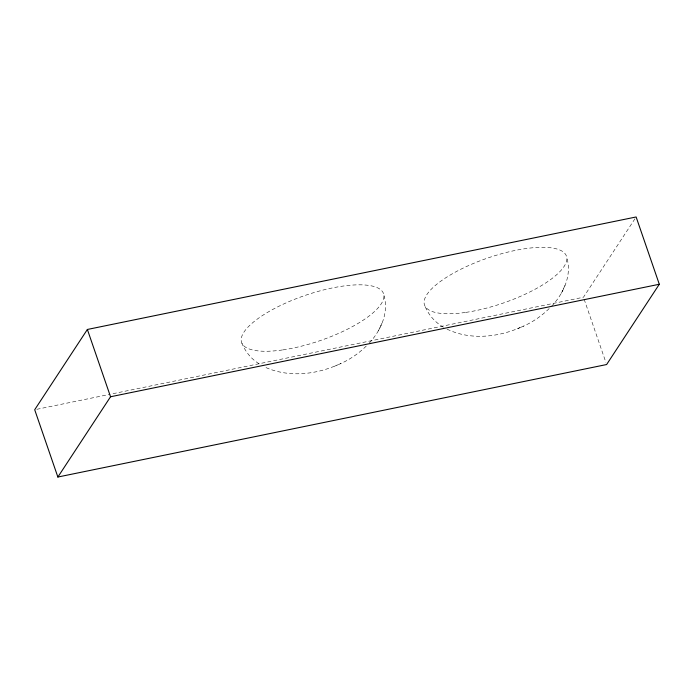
<?xml version="1.0" encoding="UTF-8"?>
<svg xmlns="http://www.w3.org/2000/svg" width="694" height="694" viewBox="0 0 694 694"><rect width="100%" height="100%" fill="white"/><g stroke="black" fill="none" stroke-linecap="round" stroke-linejoin="round"><path stroke-width="0.52" stroke-dasharray="3.47 2.6" d="M369.295 343.053C381.023 330.439 389.117 312.283 383.851 295.037M551.539 306.358C563.554 293.579 572.16 275.171 566.772 257.543M378.412 330.821L380.468 326.432M380.572 326.154L382.75 321.496M561.333 293.319L563.381 288.93M563.493 288.652L565.671 284.002M634.949 218.775L583.454 297.24L111.118 394.071M366.259 346.063C357.931 354.27 348.041 360.759 337.18 365.096M549.18 308.561C540.843 316.768 530.962 323.257 520.101 327.594M266.01 367.612C288.539 377.397 314.833 374.786 336.972 365.165M447.04 329.147C469.829 340.155 497.156 337.51 519.893 327.672M334.647 366.198L340.745 363.526M517.559 328.696L523.666 326.033M36.825 409.304L110.06 394.287M443.457 327.212C435.051 322.363 428.441 314.833 424.849 305.802M259.044 363.734C251.228 359.041 245.39 351.685 241.928 343.304M584.157 299.279L605.923 362.494M465.908 312.378A75.047 23.813 -19 0 0 566.521 256.39A75.047 23.813 -19 0 0 453.98 272.863A75.047 23.813 -19 0 0 465.908 312.378M282.987 349.88A75.047 23.813 -19 0 0 383.6 293.883A75.047 23.813 -19 0 0 271.068 310.365A75.047 23.813 -19 0 0 282.987 349.88"/><path stroke-width="1.04" d="M87.375 329.468L34.7 409.738L57.871 477.03L606.625 364.532L659.3 284.262L636.129 216.97L87.375 329.468L110.546 396.76L57.871 477.03M110.546 396.76L659.3 284.262"/></g></svg>
